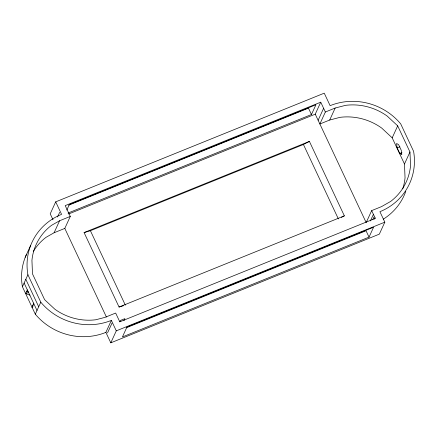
<?xml version="1.0" encoding="UTF-8"?>
<svg xmlns="http://www.w3.org/2000/svg" width="436" height="436" viewBox="0 0 436 436"><rect width="100%" height="100%" fill="white"/><g stroke="black" fill="none" stroke-linecap="round" stroke-linejoin="round"><path stroke-width="0.65" d="M32.973 306.355L32.079 307.32L33.763 303.113M25.217 257.316L30.711 245.326M55.704 201.852L61.574 214.354A59.972 56.773 24.6 0 0 27.904 274.745L40.793 302.192A59.972 56.773 24.6 0 0 111.371 320.389L105.883 332.379L110.793 342.838L379.336 234.148L384.825 222.158L379.914 211.7A59.972 56.773 24.6 0 0 413.584 151.303L400.7 123.862A59.972 56.773 24.6 0 0 330.117 105.659L324.248 93.162L55.704 201.852L50.216 213.842L53.012 219.793M105.883 332.379A59.972 56.773 24.6 0 1 35.3 314.182L22.416 286.735L27.904 274.745M57.53 216.997L59.678 212.31M29.991 295.079L25.637 293.597L27.332 289.886M33.332 251.43A55.263 52.315 24.6 0 1 45.954 237.375L54.097 232.748L59.585 220.758L70.289 216.425L65.209 205.607L320.749 102.182L325.36 112.008L319.871 123.998L329.687 120.025L340.069 117.328A56.255 53.257 24.6 0 1 381.691 128.059L392.198 137.841L404.477 163.99L405.044 177.795A56.255 53.257 24.6 0 1 402.728 188.864M66.801 210.07L69.313 204.582L315.926 104.771L311.457 114.526L68 213.062M54.097 232.748L64.801 228.415L70.289 216.425M32.079 307.32L33.779 303.609M35.3 314.182L40.793 302.192M107.501 332.962L112.019 323.098M59.585 220.758L51.443 225.39A55.263 52.315 24.6 0 0 31.937 260.374L32.487 273.868L44.608 299.668L54.882 309.228A55.263 52.315 24.6 0 0 95.762 319.768L104.962 317.381L115.66 313.048L119.786 321.828L120.423 320.438L124.887 318.629L123.966 320.64M110.793 342.838L116.281 330.848L384.825 222.158M68.55 214.022L315.255 114.172L320.749 102.182M318.127 120.282L323.616 108.291M329.687 120.025L335.18 108.035L345.557 105.338A56.255 53.257 24.6 0 1 387.179 116.069L397.687 125.851L409.965 152L410.532 165.805A56.255 53.257 24.6 0 1 390.678 201.416L381.484 206.642L371.668 210.615L366.18 222.605L315.255 114.172M392.198 137.841L397.687 125.851M370.393 220.921L373.412 214.327M372.851 219.401L373.974 216.948M374.535 219.079L375.08 217.88M369.036 237.135L373.576 227.216L126.963 327.027L122.423 336.946L369.036 237.135L366.038 230.742L126.364 327.752M404.477 163.99L409.965 152M123.47 305.723L119.055 307.037L84.094 232.59L90.399 230.715L303.423 144.496L309.397 141.4L344.358 215.847L341.372 217.395M68.784 205.143L308.459 108.139L311.457 114.526M325.36 112.008L335.18 108.035M84.094 232.59L309.397 141.4M25.637 293.597L28.771 292.322M397.136 147.869L396.558 143.466L398.608 144.654L401.234 150.251L401.812 154.655L399.763 153.467L397.136 147.869L399.899 146.752M401.976 152.573L399.763 153.467L401.779 153.407M119.055 307.037L344.358 215.847M119.786 321.828L375.325 218.403L371.668 210.615M26.487 291.744L28.286 291.58M303.423 144.496L338.385 218.943M90.399 230.715L125.361 305.162M111.371 320.389L116.281 330.848M64.801 228.415L106.417 317.037M25.811 279.318L38.7 306.764M24.111 283.029L37 310.47M22.416 286.735A59.972 56.773 24.6 0 1 26.536 254.221M405.758 191.459A59.972 56.773 24.6 0 1 383.244 219.199"/></g></svg>
